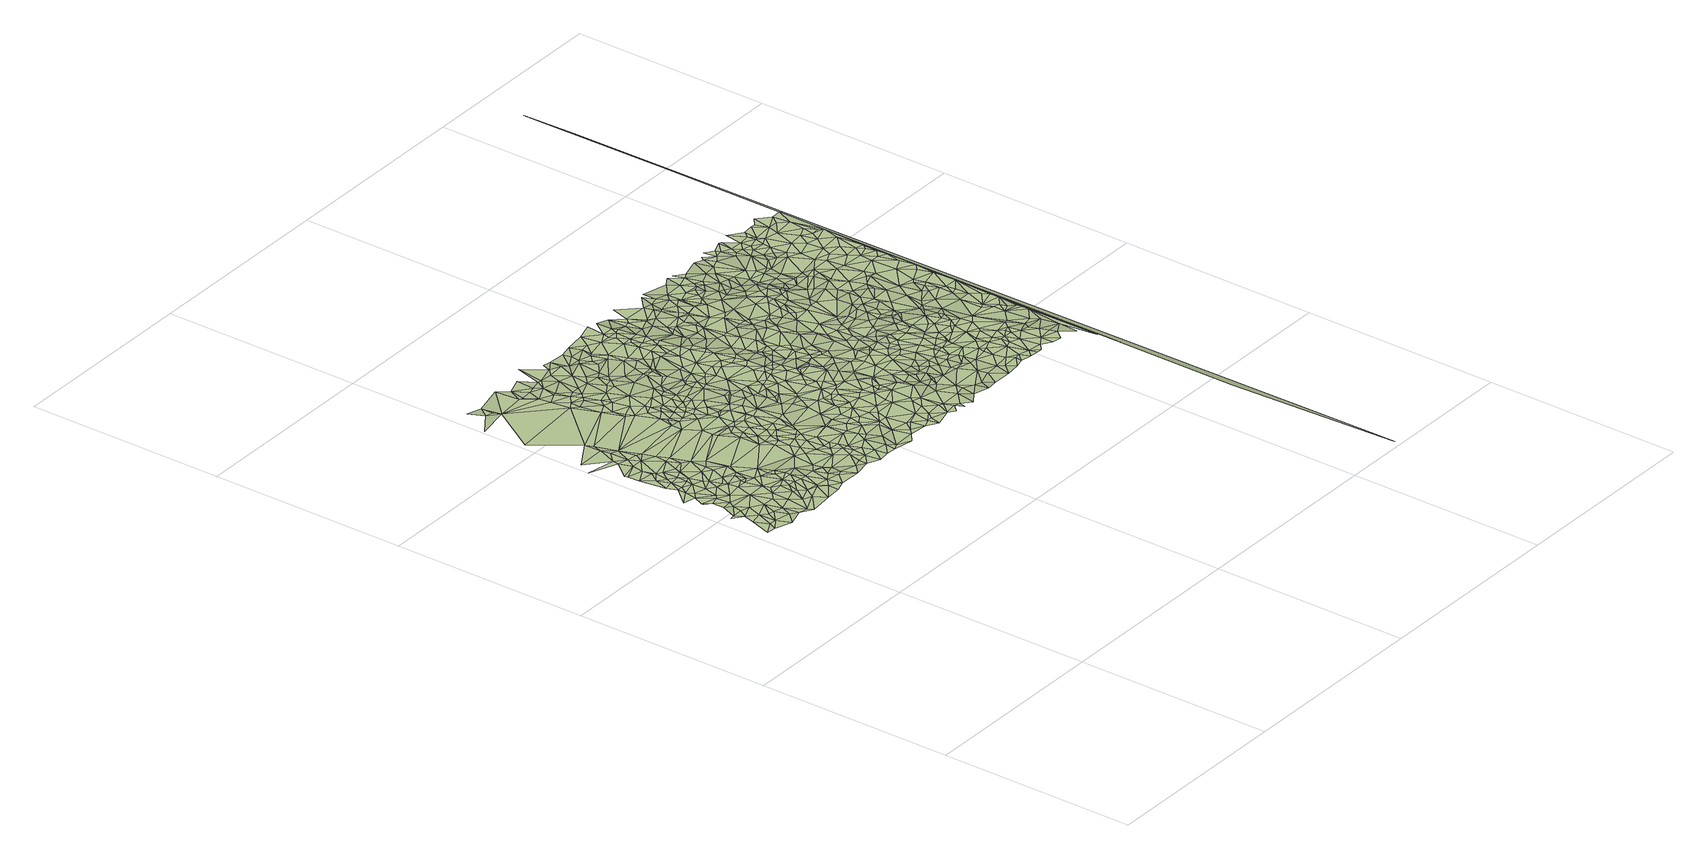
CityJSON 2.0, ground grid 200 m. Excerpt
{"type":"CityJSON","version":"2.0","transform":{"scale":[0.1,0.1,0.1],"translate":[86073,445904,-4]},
"CityObjects":{
"terrain1":{"type":"TINRelief","geometry":[{"type":"CompositeSurface","lod":"2","boundaries":[[[0,1,2]],[[1,3,2]],[[0,4,1]],[[5,6,7]],[[1,8,3]],[[0,9,4]],[[5,3,8]],[[5,10,6]],[[1,4,8]],[[6,11,12]],[[6,10,11]],[[4,13,8]],[[5,8,14]],[[5,14,10]],[[15,16,17]],[[9,18,4]],[[4,19,13]],[[16,12,20]],[[10,14,11]],[[21,17,16]],[[12,11,20]],[[4,18,19]],[[22,23,24]],[[22,17,21]],[[8,13,25]],[[9,26,18]],[[27,24,23]],[[8,25,14]],[[21,16,20]],[[19,25,13]],[[22,28,23]],[[18,29,19]],[[22,21,30]],[[22,30,28]],[[11,14,31]],[[26,29,18]],[[11,31,20]],[[21,20,32]],[[19,29,25]],[[27,23,33]],[[34,27,35]],[[21,32,30]],[[34,36,37]],[[25,31,14]],[[26,38,29]],[[28,39,23]],[[28,30,40]],[[35,27,33]],[[32,20,31]],[[34,35,36]],[[33,23,39]],[[41,38,26]],[[25,29,42]],[[28,40,39]],[[43,30,32]],[[44,45,37]],[[46,29,38]],[[36,47,37]],[[43,40,30]],[[35,33,48]],[[25,42,31]],[[35,49,36]],[[33,39,48]],[[46,42,29]],[[50,51,45]],[[44,37,47]],[[36,49,52]],[[35,53,49]],[[32,31,54]],[[36,52,47]],[[35,48,53]],[[40,55,39]],[[43,32,56]],[[57,38,41]],[[58,46,38]],[[50,45,44]],[[43,59,40]],[[60,61,62]],[[63,48,39]],[[64,31,42]],[[32,54,56]],[[60,51,50]],[[40,59,55]],[[44,47,52]],[[46,64,42]],[[63,39,55]],[[49,65,52]],[[53,48,63]],[[49,53,65]],[[57,58,38]],[[43,66,59]],[[43,56,66]],[[54,31,67]],[[68,53,63]],[[64,67,31]],[[68,65,53]],[[69,57,41]],[[58,70,46]],[[44,52,71]],[[70,64,46]],[[61,72,73]],[[50,44,71]],[[63,55,74]],[[68,63,75]],[[66,76,59]],[[74,55,59]],[[60,50,77]],[[66,56,76]],[[78,56,54]],[[60,77,61]],[[68,79,65]],[[65,80,52]],[[63,74,75]],[[81,54,67]],[[82,67,64]],[[78,54,81]],[[58,83,70]],[[57,84,58]],[[68,75,79]],[[50,71,77]],[[85,82,64]],[[70,85,64]],[[73,72,86]],[[58,84,83]],[[61,77,87]],[[88,76,56]],[[71,52,80]],[[88,56,78]],[[89,59,76]],[[65,79,80]],[[89,74,59]],[[61,87,72]],[[90,78,81]],[[91,81,67]],[[75,92,79]],[[93,70,83]],[[94,57,69]],[[95,77,71]],[[96,67,82]],[[93,85,70]],[[88,78,90]],[[90,81,91]],[[97,75,74]],[[94,84,57]],[[77,98,87]],[[85,96,82]],[[99,76,88]],[[79,92,80]],[[100,91,67]],[[95,98,77]],[[101,83,84]],[[102,74,89]],[[99,88,90]],[[97,92,75]],[[98,72,87]],[[93,83,101]],[[95,71,103]],[[71,80,104]],[[99,90,91]],[[100,67,96]],[[93,96,85]],[[105,89,76]],[[106,86,72]],[[99,105,76]],[[71,104,103]],[[102,97,74]],[[98,106,72]],[[107,94,69]],[[108,107,69]],[[92,109,80]],[[94,110,84]],[[95,103,98]],[[93,101,96]],[[104,80,109]],[[102,89,105]],[[111,101,84]],[[111,84,110]],[[97,109,92]],[[99,91,112]],[[112,91,100]],[[107,110,94]],[[113,97,102]],[[100,96,114]],[[115,105,99]],[[113,102,105]],[[116,96,101]],[[100,114,117]],[[115,99,112]],[[108,118,107]],[[112,100,117]],[[113,105,115]],[[111,116,101]],[[107,119,110]],[[120,114,96]],[[121,122,123]],[[124,111,110]],[[116,120,96]],[[125,117,114]],[[86,126,127]],[[119,124,110]],[[125,112,117]],[[107,118,119]],[[124,116,111]],[[125,114,120]],[[123,128,129]],[[116,130,120]],[[124,130,116]],[[125,120,130]],[[106,131,86]],[[119,132,124]],[[118,133,119]],[[134,106,98]],[[135,103,104]],[[136,98,103]],[[135,104,109]],[[126,122,127]],[[123,122,137]],[[123,137,128]],[[138,109,97]],[[124,132,130]],[[119,139,132]],[[119,133,139]],[[140,97,113]],[[137,122,128]],[[125,141,112]],[[142,115,112]],[[143,113,115]],[[118,144,133]],[[132,139,145]],[[125,130,141]],[[133,146,139]],[[132,147,130]],[[132,145,148]],[[132,148,147]],[[133,144,146]],[[139,146,149]],[[145,139,149]],[[145,149,148]],[[122,150,128]],[[141,130,147]],[[86,131,126]],[[136,103,135]],[[112,141,151]],[[134,131,106]],[[135,109,138]],[[152,146,144]],[[138,97,140]],[[152,149,146]],[[143,115,142]],[[153,140,113]],[[154,134,98]],[[136,155,98]],[[143,153,113]],[[142,112,151]],[[154,98,155]],[[147,148,156]],[[156,148,149]],[[141,147,157]],[[122,158,150]],[[159,122,126]],[[160,152,144]],[[161,158,122]],[[161,122,159]],[[147,156,157]],[[152,162,149]],[[163,141,157]],[[160,164,152]],[[156,149,162]],[[151,141,165]],[[165,141,163]],[[152,164,162]],[[142,151,166]],[[161,167,158]],[[156,168,157]],[[143,142,169]],[[170,126,131]],[[167,171,158]],[[163,157,168]],[[171,150,158]],[[143,172,153]],[[160,173,164]],[[159,126,174]],[[134,175,131]],[[136,135,176]],[[170,174,126]],[[142,166,177]],[[142,177,169]],[[178,166,151]],[[153,179,140]],[[178,151,165]],[[180,175,134]],[[154,180,134]],[[161,181,167]],[[160,182,173]],[[164,173,162]],[[136,183,155]],[[143,169,184]],[[185,170,131]],[[181,171,167]],[[156,186,168]],[[138,140,187]],[[136,176,183]],[[175,185,131]],[[143,184,172]],[[153,172,179]],[[135,138,188]],[[189,161,159]],[[190,165,163]],[[156,162,191]],[[184,169,177]],[[178,192,166]],[[170,193,174]],[[177,166,192]],[[194,163,168]],[[159,174,195]],[[196,154,155]],[[176,135,188]],[[183,197,155]],[[156,191,186]],[[178,165,190]],[[183,176,197]],[[180,198,175]],[[186,199,168]],[[154,198,180]],[[140,179,187]],[[185,193,170]],[[173,200,162]],[[189,159,195]],[[172,184,201]],[[194,168,199]],[[202,171,181]],[[176,203,197]],[[190,163,194]],[[161,204,181]],[[205,192,178]],[[175,206,185]],[[162,200,191]],[[172,201,179]],[[182,207,173]],[[205,178,190]],[[197,208,155]],[[189,204,161]],[[209,174,193]],[[210,184,177]],[[196,155,208]],[[196,211,154]],[[198,206,175]],[[209,195,174]],[[186,212,199]],[[176,188,203]],[[213,177,192]],[[214,193,185]],[[186,191,215]],[[173,216,200]],[[138,187,217]],[[154,211,198]],[[189,195,218]],[[201,187,179]],[[210,201,184]],[[182,219,207]],[[202,220,171]],[[203,221,197]],[[138,217,188]],[[202,181,204]],[[214,185,206]],[[222,191,200]],[[186,215,212]],[[213,210,177]],[[189,218,204]],[[205,223,192]],[[209,193,214]],[[173,207,216]],[[197,221,208]],[[224,205,190]],[[196,208,225]],[[194,199,226]],[[222,215,191]],[[227,218,195]],[[222,200,216]],[[190,194,228]],[[201,229,187]],[[196,225,211]],[[213,192,223]],[[226,199,212]],[[203,188,230]],[[209,231,195]],[[232,214,206]],[[224,223,205]],[[203,233,221]],[[227,195,231]],[[224,190,228]],[[203,230,233]],[[221,234,208]],[[225,208,234]],[[202,204,235]],[[210,236,201]],[[194,226,228]],[[237,210,213]],[[217,187,229]],[[209,214,238]],[[202,235,220]],[[230,188,239]],[[236,229,201]],[[198,240,206]],[[241,204,218]],[[219,242,207]],[[232,238,214]],[[241,218,227]],[[239,188,217]],[[209,238,231]],[[222,216,243]],[[198,211,240]],[[221,244,234]],[[237,236,210]],[[225,234,244]],[[207,243,216]],[[224,245,223]],[[232,206,240]],[[246,227,231]],[[222,247,215]],[[215,247,212]],[[224,228,245]],[[221,233,248]],[[213,223,249]],[[250,235,204]],[[237,213,249]],[[219,251,242]],[[221,248,244]],[[226,212,247]],[[225,252,211]],[[253,233,230]],[[253,230,239]],[[241,250,204]],[[223,245,254]],[[207,242,243]],[[241,227,246]],[[255,248,233]],[[232,240,238]],[[225,244,252]],[[249,223,254]],[[256,239,217]],[[253,255,233]],[[257,217,229]],[[236,258,229]],[[246,231,259]],[[228,226,260]],[[237,261,236]],[[231,238,259]],[[211,252,240]],[[251,262,242]],[[222,243,263]],[[237,249,261]],[[245,228,260]],[[222,263,247]],[[256,217,264]],[[250,265,235]],[[245,266,254]],[[267,253,239]],[[268,244,248]],[[255,269,248]],[[267,239,256]],[[264,217,257]],[[257,229,258]],[[241,270,250]],[[226,247,271]],[[251,272,262]],[[236,261,258]],[[238,240,273]],[[274,249,254]],[[245,260,266]],[[241,246,275]],[[256,264,276]],[[277,255,253]],[[244,278,252]],[[268,248,269]],[[274,254,266]],[[242,279,243]],[[280,259,238]],[[242,262,279]],[[226,271,260]],[[274,261,249]],[[267,256,276]],[[246,259,275]],[[268,278,244]],[[276,264,257]],[[280,238,273]],[[243,281,263]],[[277,269,255]],[[270,282,250]],[[250,282,265]],[[258,261,283]],[[241,275,270]],[[263,284,247]],[[257,258,283]],[[267,285,253]],[[243,279,281]],[[271,247,284]],[[286,240,252]],[[277,253,285]],[[274,266,287]],[[267,276,288]],[[289,283,261]],[[276,257,288]],[[290,268,269]],[[280,291,259]],[[240,292,273]],[[275,259,293]],[[274,289,261]],[[257,283,294]],[[286,252,278]],[[272,295,262]],[[280,273,296]],[[290,278,268]],[[277,297,269]],[[262,298,279]],[[293,259,291]],[[271,284,299]],[[263,300,284]],[[263,281,300]],[[290,269,297]],[[267,288,285]],[[266,260,301]],[[286,292,240]],[[280,296,291]],[[275,302,270]],[[260,271,303]],[[274,287,289]],[[294,283,289]],[[257,294,288]],[[290,304,278]],[[295,298,262]],[[270,302,282]],[[304,286,278]],[[296,273,292]],[[305,281,279]],[[284,300,299]],[[271,299,303]],[[287,266,306]],[[290,307,304]],[[296,308,291]],[[293,291,309]],[[305,300,281]],[[260,303,301]],[[277,285,310]],[[304,311,286]],[[275,293,312]],[[285,288,313]],[[277,310,297]],[[305,279,298]],[[266,301,306]],[[304,307,311]],[[290,297,314]],[[282,315,316]],[[275,317,302]],[[288,294,318]],[[294,289,318]],[[319,289,287]],[[309,291,308]],[[300,320,299]],[[302,315,282]],[[321,296,292]],[[321,308,296]],[[290,322,307]],[[303,299,323]],[[295,324,298]],[[323,299,320]],[[313,288,325]],[[293,309,312]],[[275,312,317]],[[325,288,326]],[[286,327,292]],[[285,313,310]],[[288,318,326]],[[328,320,300]],[[290,314,322]],[[297,310,314]],[[286,311,327]],[[301,303,329]],[[305,328,300]],[[319,330,289]],[[302,317,315]],[[305,298,328]],[[319,287,331]],[[318,289,332]],[[329,303,323]],[[287,306,331]],[[307,333,311]],[[289,330,334]],[[335,324,295]],[[321,292,336]],[[324,337,298]],[[323,320,338]],[[332,289,334]],[[328,338,320]],[[307,322,333]],[[313,325,339]],[[292,327,336]],[[339,325,326]],[[340,328,298]],[[341,309,308]],[[313,339,310]],[[342,312,309]],[[311,343,327]],[[326,318,344]],[[317,345,315]],[[340,298,337]],[[301,329,346]],[[347,317,312]],[[321,348,308]],[[310,349,314]],[[311,333,350]],[[311,350,343]],[[322,314,349]],[[339,326,344]],[[344,318,332]],[[351,337,324]],[[352,329,323]],[[353,306,301]],[[335,351,324]],[[339,354,310]],[[330,355,334]],[[352,323,338]],[[321,336,356]],[[319,357,330]],[[331,306,358]],[[359,333,322]],[[360,338,328]],[[347,361,317]],[[310,354,349]],[[359,322,349]],[[319,331,362]],[[342,309,341]],[[332,334,363]],[[364,301,346]],[[361,345,317]],[[336,327,365]],[[366,347,312]],[[366,312,342]],[[364,353,301]],[[343,365,327]],[[330,357,355]],[[340,367,328]],[[346,329,352]],[[341,308,348]],[[367,360,328]],[[358,306,353]],[[362,331,358]],[[321,356,348]],[[352,338,360]],[[319,362,357]],[[332,363,368]],[[350,369,343]],[[344,332,368]],[[335,370,351]],[[334,355,371]],[[334,371,363]],[[339,372,354]],[[336,373,356]],[[336,365,373]],[[359,374,333]],[[343,369,365]],[[349,354,375]],[[366,376,347]],[[339,344,372]],[[366,342,341]],[[359,349,374]],[[333,377,350]],[[335,378,370]],[[340,337,379]],[[351,379,337]],[[362,358,353]],[[357,371,355]],[[373,365,369]],[[347,380,361]],[[366,341,376]],[[350,377,369]],[[381,364,346]],[[361,382,345]],[[381,346,352]],[[349,375,374]],[[344,368,372]],[[376,380,347]],[[364,383,353]],[[384,357,362]],[[351,370,379]],[[333,374,377]],[[354,385,375]],[[368,363,386]],[[352,360,387]],[[367,387,360]],[[388,356,373]],[[386,363,371]],[[354,372,385]],[[370,378,389]],[[364,390,383]],[[388,348,356]],[[381,390,364]],[[376,341,391]],[[340,392,367]],[[361,380,382]],[[341,348,391]],[[376,391,393]],[[376,393,380]],[[394,374,375]],[[373,369,395]],[[396,371,357]],[[384,396,357]],[[370,389,397]],[[372,368,398]],[[399,362,353]],[[394,375,385]],[[400,381,352]],[[340,379,392]],[[370,397,379]],[[388,373,401]],[[398,368,386]],[[388,402,348]],[[374,403,377]],[[391,348,402]],[[400,352,387]],[[404,383,390]],[[399,384,362]],[[399,353,383]],[[405,389,378]],[[367,392,387]],[[386,371,396]],[[406,390,381]],[[377,407,369]],[[401,373,395]],[[393,408,380]],[[388,401,402]],[[380,408,382]],[[406,404,390]],[[394,409,374]],[[369,407,395]],[[399,383,404]],[[405,397,389]],[[410,398,386]],[[372,411,385]],[[406,381,400]],[[374,409,403]],[[394,385,412]],[[384,413,396]],[[393,391,414]],[[377,403,407]],[[410,386,396]],[[415,379,397]],[[416,384,399]],[[416,413,384]],[[417,372,398]],[[393,414,408]],[[387,392,418]],[[391,402,419]],[[394,412,409]],[[402,401,420]],[[406,421,404]],[[408,422,382]],[[412,385,411]],[[400,387,423]],[[401,395,424]],[[425,392,379]],[[399,404,421]],[[406,400,426]],[[425,379,415]],[[410,396,427]],[[428,398,410]],[[423,387,418]],[[405,429,397]],[[403,430,407]],[[403,409,430]],[[427,396,413]],[[429,415,397]],[[431,411,372]],[[395,407,424]],[[391,419,414]],[[406,426,421]],[[417,431,372]],[[401,424,420]],[[432,416,399]],[[417,398,428]],[[419,402,420]],[[408,414,422]],[[400,423,426]],[[416,433,413]],[[399,421,434]],[[428,410,427]],[[407,435,424]],[[436,409,412]],[[407,430,435]],[[437,405,438]],[[436,412,411]],[[425,439,392]],[[440,418,392]],[[421,426,441]],[[432,433,416]],[[442,429,405]],[[399,434,443]],[[432,399,443]],[[444,425,415]],[[429,444,415]],[[426,423,441]],[[437,442,405]],[[445,427,413]],[[433,446,413]],[[447,435,430]],[[423,418,440]],[[431,448,411]],[[436,411,448]],[[439,440,392]],[[409,449,430]],[[450,428,427]],[[421,451,434]],[[414,452,422]],[[421,441,451]],[[453,414,419]],[[454,424,435]],[[419,420,455]],[[444,439,425]],[[432,446,433]],[[442,444,429]],[[420,424,454]],[[445,413,446]],[[456,417,428]],[[443,434,457]],[[453,458,414]],[[456,431,417]],[[436,459,409]],[[460,441,423]],[[414,458,452]],[[454,435,447]],[[450,427,445]],[[420,461,455]],[[456,428,450]],[[437,462,442]],[[463,447,430]],[[419,455,464]],[[457,434,451]],[[465,423,440]],[[437,466,462]],[[420,454,461]],[[460,423,465]],[[467,449,409]],[[453,419,464]],[[468,448,431]],[[459,467,409]],[[469,436,448]],[[464,455,461]],[[452,470,422]],[[463,430,449]],[[471,432,443]],[[456,468,431]],[[472,451,441]],[[454,447,463]],[[472,441,460]],[[456,450,473]],[[453,474,458]],[[442,475,444]],[[471,446,432]],[[468,469,448]],[[476,465,440]],[[458,474,452]],[[471,443,457]],[[469,459,436]],[[445,446,477]],[[450,445,478]],[[479,460,465]],[[454,480,461]],[[453,464,474]],[[444,481,439]],[[479,465,476]],[[462,482,442]],[[473,450,478]],[[483,464,461]],[[477,446,484]],[[481,440,439]],[[456,473,485]],[[486,454,463]],[[445,477,478]],[[487,457,451]],[[486,480,454]],[[483,461,480]],[[488,449,467]],[[452,474,489]],[[463,449,490]],[[446,491,484]],[[468,492,469]],[[493,474,464]],[[488,467,459]],[[492,459,469]],[[494,476,440]],[[462,495,482]],[[485,473,478]],[[496,460,479]],[[442,482,475]],[[483,493,464]],[[456,497,468]],[[488,490,449]],[[496,472,460]],[[494,479,476]],[[471,491,446]],[[452,489,498]],[[477,484,491]],[[499,451,472]],[[456,485,497]],[[487,471,457]],[[475,500,444]],[[493,501,474]],[[501,489,474]],[[494,440,481]],[[444,500,481]],[[487,451,499]],[[468,502,492]],[[503,496,479]],[[504,486,463]],[[503,479,494]],[[485,478,505]],[[506,478,477]],[[488,459,507]],[[492,507,459]],[[503,472,496]],[[508,480,486]],[[509,463,490]],[[477,491,510]],[[511,482,495]],[[483,480,508]],[[499,472,503]],[[468,497,502]],[[471,512,491]],[[513,493,483]],[[493,514,501]],[[514,489,501]],[[515,477,510]],[[488,516,490]],[[485,517,497]],[[494,481,518]],[[506,477,515]],[[506,505,478]],[[512,510,491]],[[485,505,517]],[[489,519,498]],[[504,463,509]],[[520,487,499]],[[482,521,475]],[[492,502,522]],[[520,499,503]],[[492,522,507]],[[504,508,486]],[[487,523,471]],[[475,524,500]],[[503,494,525]],[[513,514,493]],[[471,523,512]],[[518,481,526]],[[494,518,525]],[[511,527,482]],[[481,500,526]],[[514,519,489]],[[497,528,502]],[[509,490,516]],[[488,507,529]],[[475,521,524]],[[517,528,497]],[[530,513,483]],[[530,483,508]],[[531,510,512]],[[522,502,532]],[[482,527,521]],[[528,532,502]],[[533,487,520]],[[531,515,510]],[[488,529,516]],[[534,517,505]],[[520,503,535]],[[518,526,536]],[[506,515,531]],[[537,504,509]],[[537,508,504]],[[538,526,500]],[[524,538,500]],[[503,525,539]],[[518,536,525]],[[534,528,517]],[[513,540,514]],[[541,505,506]],[[533,523,487]],[[511,542,527]],[[514,540,519]],[[523,543,512]],[[531,512,543]],[[544,532,528]],[[537,545,508]],[[503,539,535]],[[537,509,546]],[[511,547,542]],[[548,506,531]],[[527,542,521]],[[549,507,522]],[[550,534,505]],[[551,522,532]],[[524,552,538]],[[553,536,526]],[[509,516,546]],[[534,544,528]],[[530,508,554]],[[555,540,513]],[[548,541,506]],[[554,508,545]],[[550,505,541]],[[524,521,556]],[[557,525,536]],[[558,519,540]],[[507,559,529]],[[555,513,530]],[[538,560,526]],[[533,520,561]],[[539,525,557]],[[520,535,561]],[[537,562,545]],[[553,526,560]],[[524,556,552]],[[537,546,562]],[[557,536,553]],[[533,543,523]],[[551,532,544]],[[548,531,563]],[[538,552,560]],[[549,559,507]],[[531,543,563]],[[555,558,540]],[[564,544,534]],[[554,545,562]],[[551,549,522]],[[550,564,534]],[[529,565,516]],[[547,566,542]],[[557,553,567]],[[546,516,565]],[[530,554,568]],[[569,541,548]],[[552,556,560]],[[553,560,567]],[[533,570,543]],[[555,571,558]],[[548,563,572]],[[555,530,568]],[[550,541,569]],[[533,561,570]],[[529,559,565]],[[564,573,544]],[[547,574,566]],[[539,557,575]],[[542,576,521]],[[539,575,535]],[[569,548,572]],[[551,544,573]],[[577,564,550]],[[543,578,563]],[[557,567,579]],[[580,562,546]],[[521,581,556]],[[577,550,569]],[[555,568,571]],[[549,582,559]],[[583,561,535]],[[572,563,578]],[[554,562,584]],[[580,546,565]],[[582,565,559]],[[567,560,585]],[[556,585,560]],[[575,557,579]],[[570,561,583]],[[542,566,576]],[[579,567,586]],[[543,570,587]],[[554,584,568]],[[571,588,558]],[[569,572,589]],[[580,590,562]],[[567,585,586]],[[543,587,578]],[[589,572,578]],[[521,576,581]],[[549,591,582]],[[551,592,549]],[[558,588,593]],[[594,566,574]],[[551,573,592]],[[584,562,590]],[[535,575,595]],[[564,596,573]],[[568,597,571]],[[583,535,595]],[[577,596,564]],[[598,580,565]],[[556,599,585]],[[577,569,600]],[[601,570,583]],[[598,590,580]],[[579,586,602]],[[556,603,599]],[[556,581,603]],[[601,587,570]],[[575,579,602]],[[569,589,600]],[[592,591,549]],[[594,576,566]],[[571,597,588]],[[582,604,565]],[[568,584,605]],[[589,578,606]],[[586,585,607]],[[568,605,597]],[[608,598,565]],[[598,609,590]],[[610,594,574]],[[611,592,573]],[[602,586,607]],[[606,578,587]],[[609,584,590]],[[575,602,612]],[[575,612,595]],[[607,585,599]],[[591,604,582]],[[611,573,596]],[[577,600,596]],[[583,595,613]],[[601,583,614]],[[583,613,614]],[[581,615,603]],[[616,605,584]],[[603,617,599]],[[601,618,587]],[[619,597,605]],[[608,565,604]],[[608,609,598]],[[592,620,591]],[[621,581,576]],[[622,584,609]],[[589,606,623]],[[624,607,599]],[[589,623,600]],[[619,605,616]],[[622,616,584]],[[601,614,618]],[[612,602,625]],[[613,595,626]],[[602,607,625]],[[612,627,595]],[[620,628,591]],[[594,629,576]],[[630,588,597]],[[615,617,603]],[[628,604,591]],[[621,615,581]],[[606,587,631]],[[624,599,617]],[[611,620,592]],[[619,630,597]],[[614,613,618]],[[610,629,594]],[[608,632,609]],[[622,609,632]],[[600,633,596]],[[626,595,627]],[[625,607,624]],[[612,625,627]],[[618,634,587]],[[611,596,635]],[[587,634,631]],[[636,619,616]],[[620,637,628]],[[633,635,596]],[[621,576,638]],[[628,637,604]],[[636,616,622]],[[600,639,633]],[[618,613,640]],[[613,626,640]],[[629,638,576]],[[606,631,641]],[[630,642,588]],[[623,606,641]],[[600,623,639]],[[643,632,608]],[[611,644,620]],[[643,622,632]],[[645,629,610]],[[624,617,646]],[[615,647,617]],[[621,648,615]],[[620,649,637]],[[619,650,630]],[[608,604,651]],[[626,627,652]],[[611,635,644]],[[653,625,624]],[[636,650,619]],[[639,623,641]],[[654,645,610]],[[618,640,634]],[[643,636,622]],[[620,644,649]],[[626,655,640]],[[626,652,655]],[[656,627,625]],[[615,648,647]],[[621,638,648]],[[646,617,647]],[[634,657,631]],[[658,624,646]],[[637,659,604]],[[660,642,630]],[[641,631,661]],[[633,662,635]],[[653,624,658]],[[650,660,630]],[[656,652,627]],[[637,649,659]],[[633,639,662]],[[643,608,663]],[[663,608,651]],[[635,664,644]],[[661,631,657]],[[656,625,653]],[[604,659,651]],[[634,640,665]],[[666,629,645]],[[634,665,657]],[[667,636,643]],[[639,641,668]],[[669,655,652]],[[629,670,638]],[[667,650,636]],[[671,640,655]],[[644,672,649]],[[635,673,664]],[[658,646,674]],[[669,652,656]],[[640,675,665]],[[654,676,645]],[[671,655,669]],[[668,641,661]],[[653,658,674]],[[664,672,644]],[[635,662,673]],[[671,675,640]],[[667,643,677]],[[678,646,647]],[[678,647,648]],[[679,648,638]],[[666,670,629]],[[667,677,650]],[[650,680,660]],[[656,653,681]],[[657,665,682]],[[643,663,683]],[[677,643,683]],[[680,684,660]],[[661,657,682]],[[639,668,662]],[[653,674,681]],[[649,685,659]],[[674,646,678]],[[673,672,664]],[[666,645,676]],[[677,680,650]],[[649,672,685]],[[686,638,670]],[[654,687,676]],[[688,671,669]],[[651,659,689]],[[688,675,671]],[[669,656,690]],[[663,651,689]],[[686,679,638]],[[691,665,675]],[[668,661,692]],[[679,678,648]],[[656,681,690]],[[661,682,692]],[[683,663,693]],[[677,683,693]],[[694,681,674]],[[688,691,675]],[[688,669,695]],[[682,665,696]],[[673,662,697]],[[698,674,678]],[[677,699,680]],[[673,700,672]],[[680,701,684]],[[695,669,690]],[[666,676,702]],[[693,663,689]],[[687,702,676]],[[686,670,703]],[[694,674,698]],[[677,693,704]],[[691,696,665]],[[705,690,681]],[[668,692,706]],[[705,681,694]],[[659,685,707]],[[672,708,685]],[[677,704,699]],[[666,709,670]],[[686,703,679]],[[668,710,662]],[[687,711,702]],[[689,659,707]],[[697,662,712]],[[673,697,700]],[[688,713,691]],[[688,695,713]],[[714,692,682]],[[672,700,708]],[[694,698,715]],[[666,702,709]],[[670,709,703]],[[679,716,678]],[[698,678,716]],[[668,706,717]],[[662,710,712]],[[695,690,718]],[[705,718,690]],[[682,696,719]],[[680,699,720]],[[721,694,715]],[[705,694,721]],[[704,693,722]],[[693,689,723]],[[703,724,679]],[[668,717,710]],[[725,699,704]],[[706,692,726]],[[711,727,702]],[[680,720,701]],[[714,682,719]],[[689,707,728]],[[697,712,729]],[[695,718,730]],[[731,691,713]],[[732,713,695]],[[731,696,691]],[[708,733,685]],[[697,729,700]],[[689,728,734]],[[726,692,714]],[[725,704,722]],[[707,685,733]],[[735,718,705]],[[722,693,723]],[[679,724,716]],[[735,705,721]],[[702,727,709]],[[715,698,736]],[[723,689,734]],[[700,737,708]],[[711,738,727]],[[732,695,730]],[[703,709,724]],[[721,715,739]],[[712,710,729]],[[717,706,726]],[[725,740,699]],[[735,730,718]],[[707,733,728]],[[700,729,737]],[[698,716,736]],[[731,713,732]],[[740,720,699]],[[708,737,733]],[[741,734,728]],[[725,722,740]],[[742,719,696]],[[724,743,716]],[[744,727,738]],[[735,721,739]],[[731,742,696]],[[717,745,710]],[[746,732,730]],[[709,727,747]],[[715,736,739]],[[720,748,701]],[[723,734,749]],[[710,750,729]],[[709,751,724]],[[722,723,752]],[[728,733,753]],[[750,737,729]],[[741,728,753]],[[736,716,743]],[[754,731,732]],[[722,752,740]],[[724,755,743]],[[735,756,730]],[[741,757,734]],[[746,730,758]],[[754,732,746]],[[745,750,710]],[[759,714,719]],[[709,747,751]],[[740,760,720]],[[761,726,714]],[[762,727,744]],[[734,757,749]],[[763,733,737]],[[717,764,745]],[[724,751,755]],[[765,717,726]],[[727,766,747]],[[735,739,767]],[[740,752,760]],[[754,768,731]],[[759,719,742]],[[750,763,737]],[[731,768,742]],[[730,756,758]],[[720,760,769]],[[720,769,748]],[[762,766,727]],[[723,749,770]],[[743,755,771]],[[753,733,772]],[[736,743,771]],[[752,723,770]],[[741,773,757]],[[735,767,756]],[[761,714,759]],[[774,751,747]],[[763,772,733]],[[739,736,775]],[[774,755,751]],[[752,776,760]],[[777,750,745]],[[741,753,778]],[[749,757,770]],[[774,747,766]],[[779,764,717]],[[767,739,775]],[[754,746,780]],[[768,781,742]],[[759,742,782]],[[765,726,761]],[[760,776,769]],[[741,778,773]],[[777,745,764]],[[746,758,780]],[[782,742,781]],[[783,763,750]],[[752,770,776]],[[754,784,768]],[[765,779,717]],[[774,785,755]],[[736,771,786]],[[778,753,772]],[[785,771,755]],[[763,787,772]],[[777,783,750]],[[788,757,773]],[[780,758,756]],[[762,789,766]],[[790,759,782]],[[769,791,792]],[[793,774,766]],[[768,784,781]],[[788,770,757]],[[783,787,763]],[[767,794,756]],[[775,736,795]],[[754,796,784]],[[767,775,794]],[[776,797,769]],[[761,759,798]],[[762,799,789]],[[754,780,796]],[[736,786,795]],[[786,771,785]],[[776,770,797]],[[782,781,800]],[[774,801,785]],[[793,801,774]],[[769,797,791]],[[802,772,787]],[[790,798,759]],[[790,782,800]],[[780,756,803]],[[756,794,803]],[[765,761,798]],[[778,772,802]],[[783,804,787]],[[805,773,778]],[[784,800,781]],[[793,766,806]],[[789,806,766]],[[807,788,773]],[[808,777,764]],[[775,809,794]],[[802,787,804]],[[799,810,789]],[[783,811,804]],[[812,770,788]],[[813,783,777]],[[784,796,800]],[[807,773,805]],[[775,795,809]],[[812,797,770]],[[779,808,764]],[[801,814,785]],[[815,778,802]],[[793,814,801]],[[786,785,816]],[[815,805,778]],[[780,803,817]],[[813,811,783]],[[794,818,803]],[[790,800,819]],[[790,819,798]],[[793,806,814]],[[807,812,788]],[[795,786,816]],[[765,798,820]],[[765,821,779]],[[780,822,796]],[[809,818,794]],[[811,823,804]],[[824,813,777]],[[817,803,818]],[[796,822,800]],[[823,802,804]],[[791,797,825]],[[789,826,806]],[[814,816,785]],[[789,810,827]],[[780,817,828]],[[808,824,777]],[[809,795,829]],[[812,830,797]],[[813,831,811]],[[765,820,821]],[[832,815,802]],[[780,828,822]],[[789,833,826]],[[789,827,833]],[[798,819,834]],[[819,800,835]],[[831,823,811]],[[820,798,834]],[[835,800,822]],[[829,795,816]],[[806,826,836]],[[837,805,815]],[[838,807,805]],[[838,812,807]],[[806,839,814]],[[779,840,808]],[[832,802,823]],[[779,821,840]],[[841,818,809]],[[841,817,818]],[[830,825,797]],[[806,836,839]],[[834,819,835]],[[841,828,817]],[[814,839,816]],[[841,809,829]],[[837,815,832]],[[838,830,812]],[[828,842,822]],[[831,843,823]],[[829,816,844]],[[820,845,821]],[[838,805,846]],[[837,846,805]],[[832,823,843]],[[841,842,828]],[[813,847,831]],[[824,848,813]],[[816,839,844]],[[820,834,849]],[[821,845,840]],[[808,850,824]],[[835,822,851]],[[831,852,843]],[[836,826,853]],[[833,854,826]],[[827,854,833]],[[820,849,845]],[[830,855,825]],[[822,842,851]],[[834,835,856]],[[808,840,850]],[[838,857,830]],[[837,832,858]],[[858,832,843]],[[839,836,853]],[[831,847,852]],[[829,844,859]],[[827,860,854]],[[830,857,855]],[[813,848,847]],[[861,842,841]],[[858,843,852]],[[839,862,844]],[[834,863,849]],[[841,829,864]],[[865,851,842]],[[824,850,848]],[[845,866,840]],[[861,865,842]],[[856,835,851]],[[837,867,846]],[[854,853,826]],[[834,856,863]],[[837,858,868]],[[829,869,870]],[[839,853,862]],[[829,859,869]],[[859,844,862]],[[864,829,870]],[[840,866,850]],[[858,852,871]],[[845,849,872]],[[837,868,867]],[[873,855,857]],[[847,871,852]],[[838,846,874]],[[838,875,857]],[[873,876,855]],[[861,841,864]],[[845,872,866]],[[863,872,849]],[[865,877,851]],[[854,878,879]],[[863,856,872]],[[850,866,880]],[[861,881,865]],[[850,882,848]],[[874,846,867]],[[883,856,851]],[[847,848,884]],[[850,880,882]],[[875,873,857]],[[885,886,887]],[[888,870,869]],[[853,879,862]],[[854,879,853]],[[859,862,879]],[[864,870,888]],[[847,884,871]],[[838,874,875]],[[867,868,889]],[[865,881,877]],[[869,859,890]],[[883,851,877]],[[848,882,884]],[[878,891,879]],[[868,858,892]],[[893,891,894]],[[888,869,890]],[[873,895,896]],[[859,897,890]],[[858,871,892]],[[861,864,898]],[[899,872,856]],[[872,900,866]],[[875,901,873]],[[866,902,880]],[[859,903,897]],[[901,895,873]],[[859,879,891]],[[874,867,889]],[[899,856,883]],[[902,882,880]],[[859,891,903]],[[864,888,904]],[[861,905,881]],[[868,906,889]],[[861,898,905]],[[875,907,901]],[[888,890,893]],[[899,900,872]],[[902,884,882]],[[874,907,875]],[[883,877,908]],[[877,881,909]],[[890,897,893]],[[898,864,904]],[[910,893,894]],[[871,884,911]],[[900,912,866]],[[868,892,906]],[[901,907,913]],[[874,889,914]],[[893,897,903]],[[912,902,866]],[[901,915,895]],[[904,888,916]],[[908,877,909]],[[874,917,907]],[[899,883,918]],[[914,889,906]],[[893,903,891]],[[905,909,881]],[[888,893,919]],[[888,919,916]],[[871,911,892]],[[883,908,920]],[[901,913,915]],[[907,917,913]],[[899,918,900]],[[874,914,921]],[[898,904,922]],[[874,921,917]],[[898,923,905]],[[902,924,884]],[[918,912,900]],[[898,922,923]],[[914,906,925]],[[908,909,926]],[[905,926,909]],[[911,884,924]],[[927,910,894]],[[905,923,926]],[[912,928,902]],[[920,908,926]],[[918,883,929]],[[913,930,915]],[[883,920,929]],[[892,931,906]],[[917,932,913]],[[925,906,931]],[[921,933,917]],[[902,928,924]],[[921,914,934]],[[913,932,930]],[[914,925,934]],[[904,916,910]],[[922,904,910]],[[935,892,911]],[[917,933,932]],[[910,919,893]],[[922,910,923]],[[910,916,919]],[[935,931,892]],[[934,925,931]],[[918,936,912]],[[894,887,886]],[[921,937,933]],[[938,926,923]],[[920,926,938]],[[912,936,928]],[[921,934,937]],[[911,924,939]],[[928,940,924]],[[938,923,910]],[[941,932,933]],[[929,920,942]],[[918,929,936]],[[937,941,933]],[[920,938,942]],[[935,911,943]],[[935,944,931]],[[934,931,944]],[[927,894,945]],[[946,947,932]],[[948,937,934]],[[940,939,924]],[[941,946,932]],[[928,936,949]],[[911,939,943]],[[928,949,940]],[[948,941,937]],[[948,934,944]],[[929,942,927]],[[927,938,910]],[[950,946,941]],[[935,951,944]],[[948,950,941]],[[929,952,936]],[[953,947,946]],[[935,943,951]],[[927,942,938]],[[950,953,946]],[[929,927,952]],[[936,954,949]],[[940,955,939]],[[952,954,936]],[[943,939,955]],[[949,956,940]],[[948,944,957]],[[950,958,953]],[[948,959,950]],[[960,944,951]],[[954,961,949]],[[940,956,955]],[[927,962,952]],[[963,951,943]],[[952,962,954]],[[949,964,956]],[[957,944,960]],[[961,964,949]],[[950,959,958]],[[954,962,961]],[[948,957,959]],[[960,951,963]],[[943,955,965]],[[963,943,965]],[[964,966,956]],[[961,962,966]],[[956,965,955]],[[961,966,964]],[[927,945,962]],[[958,959,967]],[[960,963,968]],[[956,966,965]],[[957,960,969]],[[957,970,959]],[[962,945,966]],[[960,968,969]],[[959,971,967]],[[963,945,968]],[[963,965,945]],[[957,969,972]],[[957,972,970]],[[966,945,965]],[[945,894,886]],[[969,968,973]],[[959,974,971]],[[970,974,959]],[[968,945,973]],[[885,975,886]],[[969,973,972]],[[972,973,945]],[[970,972,974]],[[972,945,976]],[[972,976,974]]]}]}
},
"vertices":[
[213,3530,16],[259,3610,15],[124,3540,17],[195,3750,16],[333,3610,16],[225,3860,15],[177,3950,15],[125,3940,15],[321,3780,15],[389,3470,15],[279,3950,15],[301,4050,17],[230,4100,21],[383,3720,16],[367,3920,18],[165,4270,21],[230,4220,20],[161,4290,20],[494,3580,16],[443,3710,16],[330,4110,21],[319,4250,19],[216,4400,20],[238,4520,18],[85,4430,19],[491,3850,18],[561,3520,20],[230,4600,20],[276,4450,19],[534,3680,20],[358,4280,20],[544,4050,19],[427,4180,21],[282,4600,20],[189,4700,20],[291,4720,19],[243,4850,19],[157,4970,19],[649,3500,21],[383,4560,20],[397,4420,19],[676,3440,21],[605,3840,20],[476,4360,20],[296,5040,22],[147,5090,18],[684,3730,19],[309,4950,21],[395,4630,21],[324,4790,19],[319,5160,21],[143,5120,18],[338,4920,20],[400,4730,21],[592,4210,21],[481,4520,22],[570,4310,23],[845,3590,21],[757,3630,20],[513,4470,22],[272,5290,22],[278,5350,22],[0,5410,18],[443,4640,22],[690,3910,19],[394,4890,21],[553,4360,22],[728,4050,20],[479,4770,21],[923,3470,19],[815,3780,20],[436,5160,22],[365,5550,19],[64,5540,20],[601,4620,21],[490,4770,21],[635,4420,22],[377,5260,22],[692,4260,19],[505,4830,21],[566,4980,18],[686,4210,20],[752,3980,20],[856,3760,20],[909,3690,21],[833,3930,18],[360,5720,14],[380,5450,19],[725,4350,22],[689,4560,22],[748,4240,19],[797,4190,18],[619,4860,22],[884,3870,20],[1014,3660,20],[486,5250,19],[925,3970,20],[697,4810,18],[465,5430,15],[775,4370,21],[860,4170,17],[964,3870,19],[692,4640,22],[542,5230,15],[582,5110,17],[812,4500,20],[398,5650,11],[1080,3590,20],[1078,3480,21],[628,4990,18],[1034,3680,20],[1033,3850,19],[952,4270,15],[783,4710,14],[969,4090,17],[834,4480,18],[1034,3970,21],[940,4150,16],[1190,3520,21],[1158,3660,20],[1040,4030,20],[15,6560,25],[361,6630,11],[232,6710,26],[1099,3850,20],[998,4120,24],[804,6210,11],[46,6140,19],[310,6820,21],[157,6860,27],[1161,4020,12],[907,5950,12],[1203,3850,20],[1290,3630,21],[977,5740,11],[1100,5210,10],[1097,5320,11],[310,6690,24],[1188,5050,11],[1250,3720,20],[1191,4940,11],[1321,4140,11],[1299,4510,12],[1285,4710,15],[1417,3520,16],[1297,3810,18],[1344,3650,19],[1294,3920,15],[1312,3830,18],[1359,3760,15],[622,6900,17],[1366,4390,15],[1512,3610,12],[1200,4890,11],[1039,5680,13],[1120,5460,15],[1534,3880,17],[1410,4090,13],[653,6660,10],[781,6410,11],[1591,3550,18],[766,6530,10],[1623,3760,19],[1463,4180,16],[1591,3630,19],[1436,4280,16],[1364,4490,17],[689,6640,10],[1523,4050,16],[1328,4650,16],[871,6160,11],[713,6790,17],[1302,4820,16],[1691,3640,18],[875,6260,14],[973,5880,11],[1186,5300,15],[1399,4600,17],[1445,4410,17],[1363,4890,16],[1007,5760,12],[798,6650,17],[1715,3490,19],[1144,5400,15],[1373,4740,17],[1010,6000,16],[1602,3960,18],[1380,4920,16],[1322,5200,16],[892,6460,16],[1554,4310,18],[1680,3880,18],[1468,4510,18],[975,6190,17],[1596,4210,17],[960,6330,16],[1136,5610,16],[1179,5400,16],[1129,5800,17],[1608,4030,17],[1708,3780,18],[1403,4860,17],[872,6670,17],[1251,5310,16],[925,6600,16],[1494,4470,18],[1096,5970,16],[1815,3630,19],[1235,5530,16],[1013,6230,16],[1472,4750,17],[1218,5700,16],[1686,4030,17],[1530,4600,17],[1060,6070,17],[1712,3950,18],[1783,3750,19],[1458,5070,15],[917,6460,17],[1837,3510,19],[879,6850,20],[1285,5430,15],[1736,3860,18],[1576,4530,17],[1622,4350,17],[1223,5650,16],[1702,4180,14],[1022,6350,16],[1652,4320,17],[1469,4910,16],[1359,5280,16],[1052,6270,16],[1120,6020,17],[1352,5360,15],[1272,5570,16],[976,6690,22],[1546,4860,15],[1553,4680,16],[1194,6110,14],[1429,5170,13],[1279,5920,15],[1094,6550,27],[1954,3610,20],[1906,3810,21],[1325,5580,15],[1686,4390,16],[1108,6350,20],[1880,4020,19],[1370,5460,14],[1653,4620,15],[1007,6680,26],[1935,3500,21],[1371,5740,13],[1441,5320,15],[1700,4490,16],[1415,5400,15],[1528,5130,13],[1610,5060,15],[1635,4910,14],[1210,6330,28],[1893,4230,17],[1656,4840,15],[1997,3530,21],[1959,3920,19],[1536,5110,13],[1036,6950,32],[1729,4470,15],[1535,5260,15],[1460,5590,13],[1471,5470,13],[1117,6660,36],[1891,4210,18],[2129,3460,24],[1311,6110,27],[1752,4630,16],[1220,6500,38],[1569,5130,13],[1550,5440,13],[1452,5700,13],[2059,3730,10],[1283,6170,27],[1986,3850,19],[1186,6730,32],[1649,4920,14],[1929,4020,20],[1610,5350,13],[1501,5820,20],[1831,4650,15],[1690,5130,15],[1767,4880,16],[1539,5600,15],[1337,6310,36],[1476,6010,25],[1280,6400,36],[1736,5020,16],[2221,3530,26],[1368,6190,33],[1572,5510,16],[2175,3710,23],[2024,4100,23],[2084,3970,24],[2018,4380,25],[1301,6680,31],[2005,4240,24],[1509,5710,19],[2182,3860,26],[2045,4530,27],[1559,5700,20],[1415,6250,31],[1415,6350,29],[1754,5460,28],[1581,5800,12],[1444,6590,30],[1774,5250,22],[1712,5550,28],[1310,6810,25],[1227,6820,31],[1365,6640,15],[1841,5070,25],[1955,4760,24],[2107,4020,23],[1522,6150,15],[1710,5620,32],[2124,4130,24],[2274,3580,28],[1792,5210,24],[1806,5200,25],[1629,5990,31],[2228,3880,27],[2120,4230,24],[1956,4800,25],[2010,4680,26],[1923,5040,27],[1753,5690,31],[1962,4920,27],[2399,3510,30],[1630,6030,31],[2347,3680,28],[2191,4080,26],[1855,5250,27],[2312,3880,28],[1631,6420,44],[1530,6450,27],[1699,5870,32],[1928,5170,32],[1464,6790,32],[2208,4320,29],[1475,6620,31],[1696,6290,40],[1805,5570,32],[1719,5830,32],[2381,3660,29],[2263,4210,29],[2183,4530,31],[1816,5480,31],[2007,4870,29],[1659,6140,29],[2069,4870,32],[2100,4640,30],[1758,5660,31],[2296,4050,28],[1489,6710,31],[2127,4710,32],[1967,5020,31],[2207,4360,30],[1709,5990,32],[1539,6520,28],[2338,3980,30],[2005,5170,35],[1743,5980,35],[2486,3550,31],[2074,5010,34],[1986,5380,37],[1744,6030,35],[1880,5690,38],[1903,5560,37],[1581,6570,44],[1870,5810,39],[2511,3440,31],[2515,3710,33],[1626,6690,44],[2320,4280,32],[1583,6810,44],[2237,4510,32],[2158,4740,33],[1983,5490,38],[2111,5080,35],[2413,4060,33],[1768,6200,41],[2539,3550,32],[2263,4440,33],[1693,6460,42],[2543,3980,35],[1619,6590,42],[1954,5590,38],[1869,6100,43],[2198,4980,37],[2583,3610,34],[2123,5140,37],[2357,4620,36],[2428,4260,35],[1821,6170,42],[1760,6290,42],[1918,5810,40],[2331,4490,34],[2695,3490,34],[2374,4440,35],[1943,6070,45],[1705,6700,46],[2046,5760,43],[2187,5090,38],[2123,5540,42],[2080,5610,42],[2271,4950,38],[1821,6630,49],[2641,3730,34],[2331,4760,36],[2253,5290,41],[2540,4050,35],[1917,6460,50],[1955,6320,49],[2432,4520,35],[1782,6830,51],[2586,4210,32],[1965,6190,48],[2674,3860,32],[2510,4310,34],[2282,5120,40],[2290,5190,40],[2752,3630,32],[2046,5940,46],[2272,5380,40],[2429,4730,35],[2395,4840,36],[2482,4550,33],[2017,6060,47],[2207,5610,43],[2836,3520,31],[2768,3450,32],[2705,3900,31],[2718,4120,28],[2560,4320,32],[2792,3610,31],[2468,4680,34],[2756,3830,31],[2429,5050,35],[2452,4910,35],[2066,6060,47],[2237,5510,41],[2192,5940,44],[2369,5160,37],[2586,4540,30],[1936,6690,52],[1957,6570,51],[2085,6210,47],[1974,6420,50],[2363,5250,38],[2535,4620,32],[1925,6630,52],[2278,5740,42],[2673,4290,29],[2031,6340,49],[2887,3500,30],[2186,6040,45],[2019,6460,49],[2658,4220,30],[2871,3430,33],[2245,5810,42],[2357,5430,38],[2327,5540,39],[1957,6880,53],[2651,4780,32],[2682,4470,28],[2428,5210,36],[2028,6620,51],[2938,3800,28],[2731,4200,27],[2508,5010,33],[2479,5150,34],[2724,4260,27],[2126,6300,48],[2915,4030,21],[3020,3620,27],[2133,6380,48],[2515,4970,33],[2468,5240,36],[2154,6240,47],[2707,4690,25],[2296,5840,43],[2052,6690,54],[2261,5960,45],[2610,4940,32],[2381,5570,39],[2116,6470,49],[2851,4160,26],[2980,3420,30],[2780,4380,27],[2530,5360,22],[2045,6850,56],[2768,4570,19],[2987,3920,16],[2084,6640,52],[2532,5470,18],[2811,4390,22],[2359,6150,17],[2608,5190,20],[2662,5130,17],[2479,5700,16],[2349,6240,15],[2387,6100,15],[2669,4990,16],[3109,3510,18],[2681,4840,24],[2258,6510,21],[2205,6650,24],[2675,5010,16],[2472,5970,10],[2590,5330,16],[2912,4120,17],[2201,6840,21],[2790,4590,16],[3125,3720,23],[2526,5580,17],[2810,4810,16],[3056,3880,17],[2952,4290,17],[3008,4020,10],[3133,3650,20],[2583,5440,12],[2533,5890,18],[2348,6460,27],[2755,5020,18],[2559,5470,17],[2911,4710,17],[2657,5370,16],[2986,4500,18],[3029,4160,20],[2380,6140,14],[3088,3960,21],[2972,4400,19],[2266,6670,22],[2761,5210,16],[3231,3590,24],[2874,4880,17],[2690,5460,17],[2417,6280,22],[2500,6080,19],[3263,3460,25],[2788,5070,18],[2670,5740,17],[2774,5250,16],[2709,5600,17],[3113,3950,22],[3071,4120,20],[2409,6350,21],[2387,6560,21],[3206,3920,14],[3058,4240,20],[2315,6720,23],[2602,5870,18],[3150,4060,18],[2984,4610,17],[2475,6300,20],[2857,4990,17],[2754,5380,15],[2602,6090,18],[3317,3580,12],[3136,4130,17],[2473,6520,20],[2844,5180,16],[2979,4710,14],[2409,6570,20],[2897,5030,16],[2735,5550,16],[3369,3470,25],[3152,4430,21],[3440,3720,26],[2822,5310,17],[2947,4990,10],[3166,4240,12],[2601,6180,18],[3365,3890,25],[2653,5880,17],[3100,4650,19],[2612,6380,17],[3255,4110,23],[3200,4180,17],[3091,4820,14],[2549,6710,25],[2926,5150,17],[2579,6290,16],[2770,5860,24],[2848,5700,25],[2376,6910,15],[3460,3620,27],[3189,4510,21],[2947,5510,23],[2574,6620,25],[2649,6190,12],[3317,4050,24],[3001,5340,26],[3098,4770,19],[3261,4270,23],[3348,3940,25],[2843,6050,17],[2590,6550,26],[3092,5030,26],[3328,4170,24],[2775,6160,16],[2695,6320,26],[3568,3470,25],[2923,5640,24],[3246,4430,24],[3181,4670,21],[3183,4710,13],[3454,3900,28],[2682,6430,17],[3425,4040,35],[3220,4740,16],[2622,6570,25],[2906,5780,17],[3497,3840,35],[2719,6350,17],[3110,5220,25],[3393,4150,34],[3356,4330,32],[3275,4580,22],[3319,4470,33],[2847,5880,16],[3594,3620,35],[2654,6700,16],[3180,4960,18],[2723,6340,17],[3023,5390,25],[3250,4870,21],[3008,5600,24],[2762,6500,17],[2912,5870,17],[3576,3840,31],[3125,5280,14],[3315,4720,20],[3151,5150,18],[2690,6840,19],[2845,6370,20],[3028,5740,17],[3649,3570,31],[3511,4080,31],[3548,4010,31],[3557,3960,31],[2954,5860,17],[2792,6610,26],[2931,6100,16],[3376,4530,31],[3501,4250,31],[3709,3480,31],[3345,4610,34],[3484,4390,30],[3267,4950,22],[3513,4190,31],[2999,6060,26],[2739,6720,25],[3268,5130,18],[3199,5520,15],[2938,6310,21],[3068,5720,18],[3338,4870,9],[3762,3650,32],[2834,6540,26],[3267,5320,16],[3431,4590,31],[3735,3770,32],[3419,4700,35],[3116,5750,26],[3147,5640,24],[3569,4200,31],[3386,4790,18],[3817,3580,31],[2870,6540,15],[3682,4060,31],[3747,3930,31],[2866,6690,16],[3560,4270,31],[3347,5070,17],[2927,6360,15],[2739,6860,18],[3151,5930,56],[3732,3860,32],[3808,3510,31],[3472,4700,31],[3074,6250,19],[3600,4430,30],[3483,4860,8],[3356,5140,26],[2998,6410,15],[3684,4230,31],[3578,4600,30],[3510,4920,9],[3266,5650,14],[3679,4170,31],[2993,6580,15],[3268,5750,26],[2986,6790,26],[3874,3590,31],[3790,3880,32],[3025,6470,15],[3659,4340,30],[3420,5240,17],[3193,6060,60],[3235,5860,58],[3921,3750,32],[3394,5550,17],[3918,3490,31],[3294,5600,15],[3575,4680,30],[3523,5120,17],[3691,4220,31],[3837,4030,31],[3450,5270,17],[3662,4470,30],[3558,5000,25],[3067,6700,14],[3727,4290,31],[3107,6450,26],[3170,6350,26],[3891,3930,31],[3064,6530,26],[3515,5190,26],[3984,3560,31],[3206,6080,60],[3336,5750,26],[3692,4480,30],[3653,4780,31],[3685,4630,29],[3312,5930,59],[3162,6260,25],[3756,4380,30],[3905,4190,31],[3321,5860,54],[4005,3480,31],[3835,4290,31],[3136,6570,14],[3263,6130,59],[3651,4970,15],[3869,4050,32],[4060,3480,31],[3461,5560,24],[3720,4640,30],[3997,3780,32],[3092,6860,14],[3236,6340,14],[3411,5770,25],[3994,3870,32],[3197,6530,14],[3348,6030,60],[3716,4750,30],[3969,3950,31],[3852,4500,31],[3284,6290,26],[3816,4540,30],[3681,5110,17],[3164,6620,14],[3651,5200,26],[4127,3540,31],[3435,5860,46],[3544,5560,24],[3706,5290,17],[4092,3740,31],[3904,4360,31],[3728,4860,24],[3192,6740,14],[3310,6440,14],[3996,4100,31],[3420,6010,58],[3338,6230,45],[4045,3870,32],[3930,4330,31],[3243,6580,14],[3560,5650,14],[3439,6140,47],[3680,5440,26],[3919,4650,30],[3772,4910,9],[3722,4990,14],[3518,5870,36],[3826,4880,9],[4093,3990,31],[4024,4140,31],[3480,5920,56],[3391,6410,24],[4224,3610,31],[3760,5060,25],[3252,6770,15],[3160,6850,14],[4138,3870,32],[3992,4420,31],[4073,4250,31],[3859,4870,9],[3344,6620,26],[3771,5220,17],[4224,3480,32],[3851,4940,9],[4131,3930,31],[3529,6070,26],[3966,4510,30],[3544,5920,36],[3501,6260,26],[4214,3820,32],[3446,6390,27],[3764,5630,25],[4063,4370,31],[4320,3460,32],[3572,5880,29],[3408,6570,21],[3679,5760,15],[4198,3950,31],[3505,6160,26],[4241,4010,36],[4013,4580,34],[4034,4520,34],[3885,5120,21],[3839,5300,27],[3841,5430,17],[4013,4780,8],[3642,5980,13],[3717,5720,14],[3450,6830,13],[4336,3710,35],[4388,3550,34],[4018,4730,14],[4160,4310,31],[3484,6640,23],[3681,5880,12],[3663,6090,16],[4366,3620,35],[3899,5190,18],[3948,5050,12],[4297,3800,36],[3659,6220,25],[3605,6380,25],[4355,3880,16],[3836,5550,15],[4134,4620,10],[4066,4790,10],[3740,5950,26],[4301,4040,16],[3892,5420,17],[3652,6300,24],[3847,5880,24],[3875,5840,25],[3994,5330,26],[3914,5700,16],[4106,4990,24],[3768,5950,25],[4495,3810,17],[4538,3640,11],[3537,6790,18],[4086,5200,15],[3579,6680,23],[3744,6100,19],[4404,4140,26],[4509,3430,24],[4202,4750,24],[4454,3900,14],[4028,5290,26],[4332,4570,27],[4121,4840,16],[4005,5550,16],[3765,6270,14],[3776,6230,13],[4405,4260,27],[4335,4340,26],[3880,5970,12],[4069,5400,15],[3648,6730,22],[3829,6490,25],[3762,6610,13],[3560,6830,19],[4246,4930,25],[4570,3250,25],[4558,3990,27],[3948,5700,16],[4293,4890,18],[3957,5840,20],[4194,5140,25],[3974,5910,25],[4588,0,82],[4588,9000,20],[4588,1780,24],[4379,4360,26],[3867,6330,24],[4461,4240,28],[4565,4060,26],[4010,6230,20],[4569,4330,22],[4587,2870,29],[3715,6800,23],[3632,6860,20],[4485,4170,27],[4389,4700,18],[4177,5440,24],[4156,5470,22],[3728,6750,22],[4112,5760,18],[4552,4120,22],[4463,4580,22],[4393,4850,20],[3940,6290,25],[3796,6630,24],[4322,5080,20],[4340,4970,20],[4582,4810,18],[4122,6010,21],[4221,5540,21],[3828,6700,24],[3914,6420,19],[3837,6850,22],[4529,4490,22],[3879,6620,20],[4253,5440,20],[4569,4420,22],[4364,5110,20],[3926,6540,21],[4464,4720,17],[4444,4810,19],[4173,5920,19],[3995,6370,20],[4398,5000,21],[4585,5250,19],[4194,5740,22],[4423,5340,21],[3864,6840,23],[4071,6280,19],[3959,6700,21],[3971,6600,21],[4053,6450,20],[4130,6170,21],[4409,5600,21],[4062,6530,21],[4568,5040,21],[4282,5970,18],[4360,5830,19],[4083,6630,21],[4520,5190,21],[4328,6070,16],[4221,6340,22],[4587,6260,23],[4079,6720,20],[3986,6880,22],[4146,6570,24],[4421,5730,18],[4113,6640,21],[4304,6230,18],[4558,5410,19],[4123,6780,21],[4493,5600,19],[4437,5970,16],[4498,5840,19],[4296,6550,19],[4232,6790,21],[4322,6660,22],[4378,6360,21],[4571,5670,21],[4585,5560,19],[4422,6210,19],[4541,5770,20],[4553,6090,19],[4580,5820,21],[4281,6790,22],[4468,6290,21],[4488,6410,22],[4423,6660,18],[4359,6850,22],[4510,6570,21],[4554,6300,21],[4479,6740,27],[4588,9550,11],[4586,6740,28]
]}
